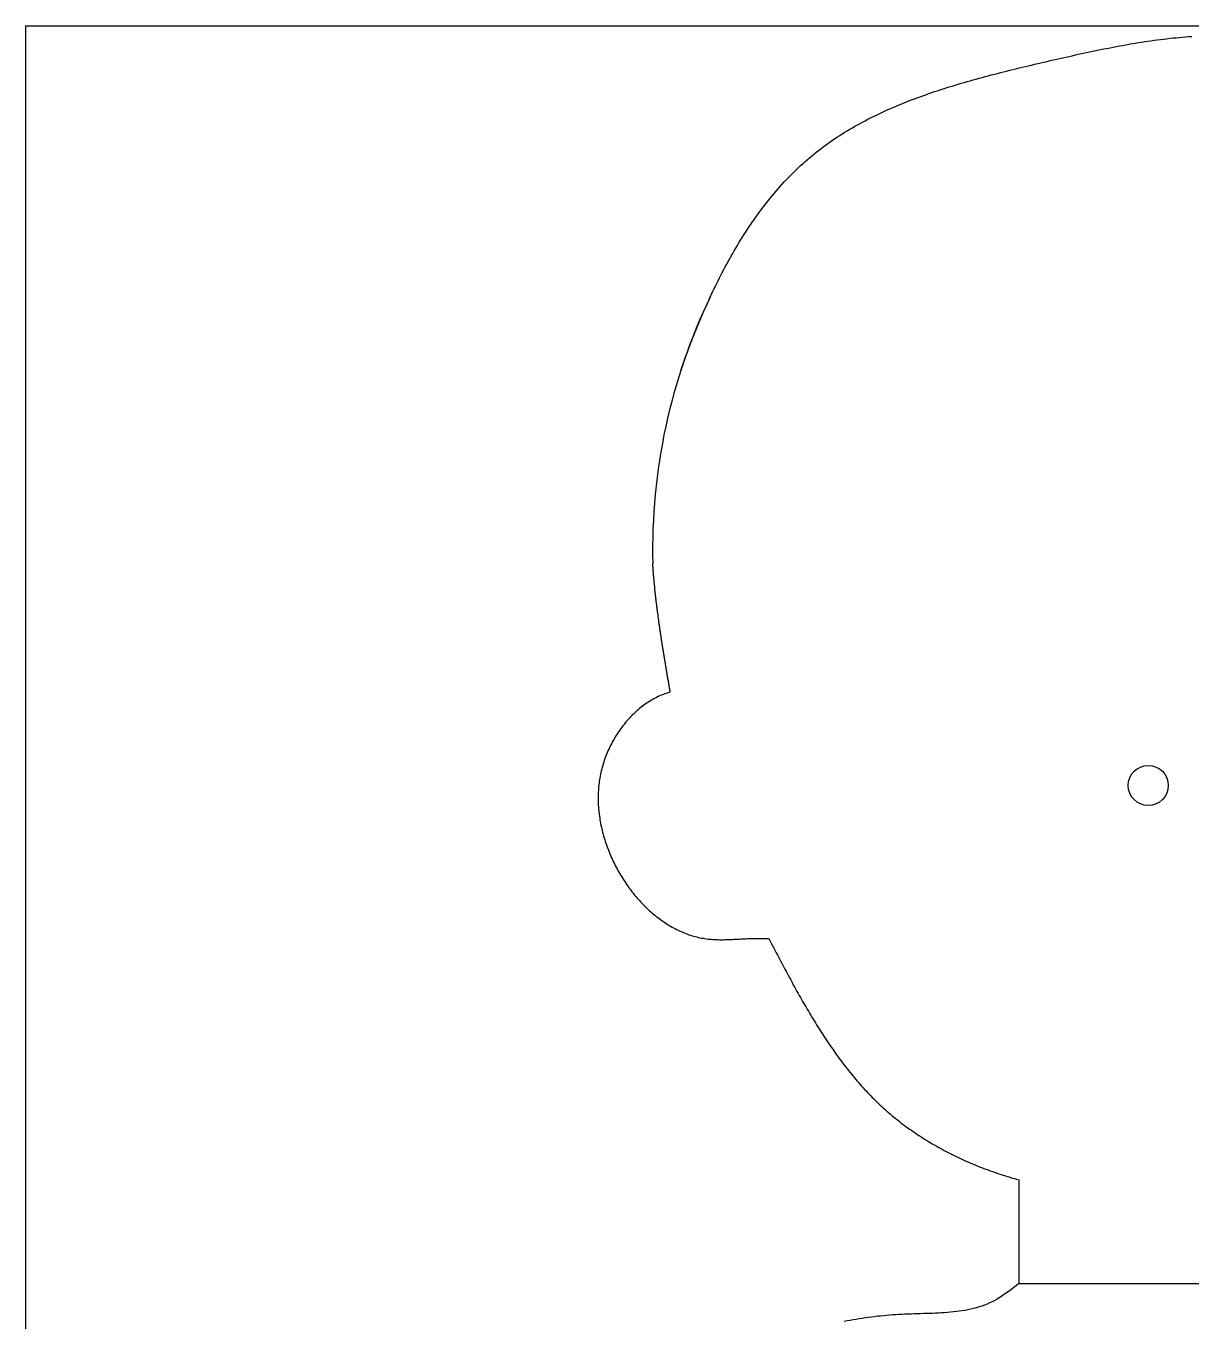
# Model space of a CAD drawing. Header units: millimetres. Extents: x 111 to 2999, y 81 to 1941.
# Drawn here: x 1314.2 to 1605.1, y 658.4 to 981.6 of the extents above; entities that cross this region are included whole.
import ezdxf

# ---------------------------------------------------------------- set-up
doc = ezdxf.new("R2010")
doc.units = ezdxf.units.MM
doc.layers.add('RANGO', color=6, linetype='Continuous')

msp = doc.modelspace()

# ---------------------------------------------------------------- linework, layer by layer
msp.add_line((1562.09, 667.75), (1629.99, 667.75))
msp.add_lwpolyline([(1314.25, 981.61), (1884.25, 981.61), (1884.25, 81.61), (1314.25, 81.61)], close=True)
for points in [[(1477.79, 895.84, 0), (1478.04, 896.57, 0), (1478.29, 897.29, 0), (1478.55, 898.02, 0), (1478.81, 898.74, 0), (1479.08, 899.47, 0), (1479.34, 900.19, 0), (1479.61, 900.92, 0), (1479.89, 901.64, 0), (1480.16, 902.36, 0), (1480.44, 903.09, 0), (1480.72, 903.81, 0), (1481.01, 904.53, 0), (1481.3, 905.25, 0), (1481.59, 905.97, 0), (1481.88, 906.69, 0), (1482.18, 907.41, 0), (1482.48, 908.13, 0), (1482.78, 908.85, 0), (1483.09, 909.56, 0), (1483.4, 910.28, 0), (1483.71, 910.99, 0), (1484.02, 911.7, 0), (1484.34, 912.41, 0), (1484.67, 913.12, 0), (1484.99, 913.83, 0), (1485.32, 914.53, 0), (1485.65, 915.24, 0), (1485.99, 915.94, 0), (1486.33, 916.64, 0), (1486.67, 917.33, 0), (1487.02, 918.03, 0), (1487.37, 918.72, 0), (1487.72, 919.41, 0), (1488.07, 920.1, 0), (1488.43, 920.79, 0), (1488.8, 921.47, 0), (1489.16, 922.15, 0), (1489.54, 922.83, 0), (1489.91, 923.5, 0), (1490.29, 924.18, 0), (1490.67, 924.85, 0), (1491.05, 925.51, 0), (1491.44, 926.18, 0), (1491.84, 926.83, 0), (1492.23, 927.49, 0), (1492.63, 928.14, 0), (1493.04, 928.79, 0), (1493.45, 929.44, 0), (1493.86, 930.08, 0), (1494.27, 930.72, 0), (1494.69, 931.36, 0), (1495.12, 931.99, 0), (1495.55, 932.61, 0), (1495.98, 933.24, 0), (1496.41, 933.85, 0), (1496.85, 934.47, 0), (1497.3, 935.08, 0), (1497.74, 935.68, 0), (1498.2, 936.28, 0), (1498.65, 936.88, 0), (1499.11, 937.47, 0), (1499.58, 938.06, 0), (1500.05, 938.64, 0), (1500.52, 939.22, 0), (1501, 939.79, 0), (1501.48, 940.36, 0), (1501.97, 940.92, 0), (1502.46, 941.48, 0), (1502.95, 942.03, 0), (1503.45, 942.58, 0), (1503.95, 943.12, 0), (1504.46, 943.65, 0), (1504.98, 944.18, 0), (1505.49, 944.7, 0), (1506.01, 945.22, 0), (1506.54, 945.73, 0), (1507.07, 946.24, 0), (1507.61, 946.74, 0), (1508.15, 947.23, 0), (1508.69, 947.72, 0), (1509.24, 948.2, 0), (1509.8, 948.67, 0), (1510.35, 949.14, 0), (1510.92, 949.6, 0), (1511.49, 950.06, 0), (1512.06, 950.51, 0), (1512.64, 950.95, 0), (1513.22, 951.39, 0), (1513.8, 951.82, 0), (1514.39, 952.25, 0), (1514.99, 952.66, 0), (1515.59, 953.08, 0), (1516.19, 953.49, 0), (1516.8, 953.89, 0), (1517.41, 954.28, 0), (1518.02, 954.68, 0), (1518.64, 955.06, 0), (1519.27, 955.44, 0), (1519.89, 955.82, 0), (1520.53, 956.19, 0), (1521.16, 956.55, 0), (1521.8, 956.91, 0), (1522.44, 957.27, 0), (1523.09, 957.61, 0), (1523.74, 957.96, 0), (1524.39, 958.3, 0), (1525.05, 958.63, 0), (1525.71, 958.97, 0), (1526.37, 959.29, 0), (1527.04, 959.61, 0), (1527.71, 959.93, 0), (1528.39, 960.24, 0), (1529.06, 960.55, 0), (1529.74, 960.85, 0), (1530.43, 961.15, 0), (1531.11, 961.45, 0), (1531.8, 961.74, 0), (1532.5, 962.03, 0), (1533.19, 962.31, 0), (1533.89, 962.59, 0), (1534.59, 962.87, 0), (1535.3, 963.14, 0), (1536, 963.41, 0), (1536.71, 963.68, 0), (1537.43, 963.94, 0), (1538.14, 964.2, 0), (1538.86, 964.45, 0), (1539.58, 964.71, 0), (1540.3, 964.95, 0), (1541.03, 965.2, 0), (1541.75, 965.44, 0), (1542.48, 965.68, 0), (1543.22, 965.92, 0), (1543.95, 966.15, 0), (1544.69, 966.39, 0), (1545.43, 966.61, 0), (1546.17, 966.84, 0), (1546.91, 967.06, 0), (1547.66, 967.29, 0), (1548.4, 967.5, 0), (1549.15, 967.72, 0), (1549.9, 967.93, 0), (1550.65, 968.15, 0), (1551.41, 968.36, 0), (1552.16, 968.56, 0), (1552.92, 968.77, 0), (1553.68, 968.97, 0), (1554.44, 969.18, 0), (1555.2, 969.38, 0), (1555.97, 969.57, 0), (1556.73, 969.77, 0), (1557.5, 969.97, 0), (1558.27, 970.16, 0), (1559.04, 970.35, 0), (1559.81, 970.54, 0), (1560.58, 970.73, 0), (1561.35, 970.92, 0), (1562.13, 971.11, 0), (1562.9, 971.3, 0), (1563.68, 971.48, 0), (1564.45, 971.67, 0), (1565.23, 971.85, 0), (1566.01, 972.03, 0), (1566.79, 972.21, 0), (1567.57, 972.4, 0), (1568.35, 972.58, 0), (1569.13, 972.76, 0), (1569.91, 972.94, 0), (1570.7, 973.12, 0), (1571.48, 973.3, 0), (1572.26, 973.48, 0), (1573.05, 973.65, 0), (1573.83, 973.83, 0), (1574.62, 974.01, 0), (1575.4, 974.18, 0), (1576.19, 974.36, 0), (1576.98, 974.53, 0), (1577.76, 974.7, 0), (1578.55, 974.87, 0), (1579.34, 975.04, 0), (1580.12, 975.21, 0), (1580.91, 975.37, 0), (1581.7, 975.54, 0), (1582.48, 975.7, 0), (1583.27, 975.86, 0), (1584.06, 976.01, 0), (1584.85, 976.17, 0), (1585.64, 976.32, 0), (1586.42, 976.47, 0), (1587.21, 976.62, 0), (1588, 976.76, 0), (1588.78, 976.9, 0), (1589.57, 977.04, 0), (1590.36, 977.18, 0), (1591.15, 977.31, 0), (1591.93, 977.44, 0), (1592.72, 977.56, 0), (1593.5, 977.68, 0), (1594.29, 977.8, 0), (1595.07, 977.92, 0), (1595.86, 978.03, 0), (1596.64, 978.13, 0), (1597.43, 978.23, 0), (1598.21, 978.33, 0), (1598.99, 978.42, 0), (1599.78, 978.51, 0), (1600.56, 978.6, 0), (1601.34, 978.67, 0), (1602.12, 978.75, 0), (1602.9, 978.82, 0), (1603.68, 978.88, 0), (1604.46, 978.94, 0), (1605.23, 979, 0)], [(1475.08, 815.36, 0), (1475.03, 815.61, 0), (1474.99, 815.86, 0), (1474.95, 816.12, 0), (1474.9, 816.37, 0), (1474.86, 816.62, 0), (1474.82, 816.88, 0), (1474.77, 817.13, 0), (1474.73, 817.38, 0), (1474.69, 817.64, 0), (1474.64, 817.89, 0), (1474.6, 818.14, 0), (1474.56, 818.4, 0), (1474.51, 818.65, 0), (1474.47, 818.9, 0), (1474.43, 819.16, 0), (1474.38, 819.41, 0), (1474.34, 819.66, 0), (1474.3, 819.92, 0), (1474.25, 820.17, 0), (1474.21, 820.42, 0), (1474.17, 820.68, 0), (1474.13, 820.93, 0), (1474.08, 821.18, 0), (1474.04, 821.44, 0), (1474, 821.69, 0), (1473.95, 821.94, 0), (1473.91, 822.2, 0), (1473.87, 822.45, 0), (1473.83, 822.7, 0), (1473.79, 822.96, 0), (1473.74, 823.21, 0), (1473.7, 823.46, 0), (1473.66, 823.72, 0), (1473.62, 823.97, 0), (1473.58, 824.22, 0), (1473.54, 824.48, 0), (1473.49, 824.73, 0), (1473.45, 824.98, 0), (1473.41, 825.24, 0), (1473.37, 825.49, 0), (1473.33, 825.74, 0), (1473.29, 826, 0), (1473.25, 826.25, 0), (1473.21, 826.5, 0), (1473.17, 826.76, 0), (1473.13, 827.01, 0), (1473.09, 827.26, 0), (1473.05, 827.52, 0), (1473.01, 827.77, 0), (1472.97, 828.02, 0), (1472.93, 828.28, 0), (1472.89, 828.53, 0), (1472.85, 828.78, 0), (1472.81, 829.04, 0), (1472.78, 829.29, 0), (1472.74, 829.54, 0), (1472.7, 829.8, 0), (1472.66, 830.05, 0), (1472.62, 830.3, 0), (1472.59, 830.55, 0), (1472.55, 830.81, 0), (1472.51, 831.06, 0), (1472.47, 831.31, 0), (1472.44, 831.57, 0), (1472.4, 831.82, 0), (1472.36, 832.07, 0), (1472.33, 832.33, 0), (1472.29, 832.58, 0), (1472.26, 832.83, 0), (1472.22, 833.08, 0), (1472.19, 833.34, 0), (1472.15, 833.59, 0), (1472.12, 833.84, 0), (1472.08, 834.1, 0), (1472.05, 834.35, 0), (1472.02, 834.6, 0), (1471.98, 834.85, 0), (1471.95, 835.11, 0), (1471.92, 835.36, 0), (1471.88, 835.61, 0), (1471.85, 835.87, 0), (1471.82, 836.12, 0), (1471.79, 836.37, 0), (1471.75, 836.62, 0), (1471.72, 836.88, 0), (1471.69, 837.13, 0), (1471.66, 837.38, 0), (1471.63, 837.63, 0), (1471.6, 837.89, 0), (1471.57, 838.14, 0), (1471.54, 838.39, 0), (1471.51, 838.64, 0), (1471.48, 838.9, 0), (1471.45, 839.15, 0), (1471.43, 839.4, 0), (1471.4, 839.66, 0), (1471.37, 839.91, 0), (1471.34, 840.16, 0), (1471.32, 840.41, 0), (1471.29, 840.66, 0), (1471.26, 840.92, 0), (1471.24, 841.17, 0), (1471.21, 841.42, 0), (1471.19, 841.67, 0), (1471.16, 841.93, 0), (1471.14, 842.18, 0), (1471.11, 842.43, 0), (1471.09, 842.68, 0), (1471.07, 842.94, 0), (1471.04, 843.19, 0), (1471.02, 843.44, 0), (1471, 843.69, 0), (1470.98, 843.94, 0), (1470.95, 844.2, 0), (1470.93, 844.45, 0), (1470.91, 844.7, 0), (1470.89, 844.95, 0), (1470.87, 845.2, 0), (1470.85, 845.46, 0), (1470.83, 845.71, 0), (1470.82, 845.96, 0), (1470.8, 846.21, 0), (1470.78, 846.46, 0), (1470.76, 846.72, 0), (1470.74, 846.97, 0), (1470.73, 847.22, 0), (1470.71, 847.47, 0)], [(1475.08, 815.36, 0), (1474.69, 815.24, 0), (1474.31, 815.12, 0), (1473.92, 814.99, 0), (1473.54, 814.85, 0), (1473.16, 814.7, 0), (1472.79, 814.55, 0), (1472.41, 814.38, 0), (1472.04, 814.21, 0), (1471.67, 814.03, 0), (1471.31, 813.84, 0), (1470.94, 813.65, 0), (1470.58, 813.44, 0), (1470.23, 813.23, 0), (1469.87, 813.02, 0), (1469.52, 812.79, 0), (1469.17, 812.56, 0), (1468.83, 812.32, 0), (1468.49, 812.08, 0), (1468.15, 811.82, 0), (1467.81, 811.56, 0), (1467.48, 811.3, 0), (1467.15, 811.03, 0), (1466.83, 810.75, 0), (1466.51, 810.46, 0), (1466.2, 810.17, 0), (1465.88, 809.88, 0), (1465.58, 809.57, 0), (1465.27, 809.26, 0), (1464.97, 808.95, 0), (1464.68, 808.63, 0), (1464.39, 808.31, 0), (1464.1, 807.98, 0), (1463.82, 807.64, 0), (1463.54, 807.3, 0), (1463.27, 806.95, 0), (1463, 806.6, 0), (1462.74, 806.25, 0), (1462.48, 805.89, 0), (1462.23, 805.52, 0), (1461.98, 805.16, 0), (1461.73, 804.78, 0), (1461.5, 804.41, 0), (1461.26, 804.02, 0), (1461.04, 803.64, 0), (1460.82, 803.25, 0), (1460.6, 802.86, 0), (1460.39, 802.46, 0), (1460.19, 802.06, 0), (1459.99, 801.66, 0), (1459.79, 801.25, 0), (1459.61, 800.84, 0), (1459.43, 800.43, 0), (1459.25, 800.01, 0), (1459.08, 799.59, 0), (1458.92, 799.17, 0), (1458.77, 798.75, 0), (1458.62, 798.32, 0), (1458.47, 797.89, 0), (1458.34, 797.46, 0), (1458.21, 797.03, 0), (1458.09, 796.59, 0), (1457.97, 796.15, 0), (1457.86, 795.72, 0), (1457.76, 795.27, 0), (1457.66, 794.83, 0), (1457.57, 794.39, 0), (1457.49, 793.94, 0), (1457.42, 793.49, 0), (1457.35, 793.05, 0), (1457.3, 792.6, 0), (1457.24, 792.15, 0), (1457.2, 791.7, 0), (1457.16, 791.24, 0), (1457.13, 790.79, 0), (1457.11, 790.34, 0), (1457.09, 789.88, 0), (1457.08, 789.43, 0), (1457.07, 788.97, 0), (1457.08, 788.52, 0), (1457.09, 788.06, 0), (1457.1, 787.6, 0), (1457.12, 787.15, 0), (1457.15, 786.69, 0), (1457.19, 786.23, 0), (1457.23, 785.77, 0), (1457.28, 785.32, 0), (1457.33, 784.86, 0), (1457.39, 784.4, 0), (1457.46, 783.95, 0), (1457.53, 783.49, 0), (1457.61, 783.04, 0), (1457.69, 782.58, 0), (1457.78, 782.13, 0), (1457.88, 781.68, 0), (1457.98, 781.22, 0), (1458.09, 780.77, 0), (1458.2, 780.32, 0), (1458.32, 779.87, 0), (1458.44, 779.43, 0), (1458.57, 778.98, 0), (1458.71, 778.53, 0), (1458.85, 778.09, 0), (1459, 777.65, 0), (1459.15, 777.2, 0), (1459.3, 776.76, 0), (1459.47, 776.33, 0), (1459.63, 775.89, 0), (1459.81, 775.46, 0), (1459.98, 775.02, 0), (1460.16, 774.59, 0), (1460.35, 774.16, 0), (1460.54, 773.74, 0), (1460.74, 773.31, 0), (1460.94, 772.89, 0), (1461.15, 772.47, 0), (1461.36, 772.06, 0), (1461.58, 771.64, 0), (1461.8, 771.23, 0), (1462.02, 770.82, 0), (1462.25, 770.42, 0), (1462.48, 770.01, 0), (1462.72, 769.61, 0), (1462.96, 769.22, 0), (1463.21, 768.82, 0), (1463.46, 768.43, 0), (1463.71, 768.04, 0), (1463.97, 767.66, 0), (1464.24, 767.28, 0), (1464.5, 766.9, 0), (1464.77, 766.53, 0), (1465.05, 766.16, 0), (1465.33, 765.79, 0), (1465.61, 765.43, 0), (1465.89, 765.07, 0), (1466.18, 764.71, 0), (1466.47, 764.36, 0), (1466.77, 764.02, 0), (1467.07, 763.67, 0), (1467.37, 763.34, 0), (1467.68, 763, 0), (1467.99, 762.67, 0), (1468.3, 762.35, 0), (1468.62, 762.03, 0), (1468.94, 761.71, 0), (1469.26, 761.4, 0), (1469.59, 761.1, 0), (1469.92, 760.79, 0), (1470.25, 760.5, 0), (1470.58, 760.21, 0), (1470.92, 759.92, 0), (1471.26, 759.64, 0), (1471.6, 759.37, 0), (1471.95, 759.1, 0), (1472.3, 758.83, 0), (1472.65, 758.57, 0), (1473, 758.32, 0), (1473.36, 758.07, 0), (1473.72, 757.83, 0), (1474.08, 757.6, 0), (1474.44, 757.37, 0), (1474.81, 757.14, 0), (1475.17, 756.92, 0), (1475.54, 756.71, 0), (1475.91, 756.51, 0), (1476.29, 756.31, 0), (1476.66, 756.11, 0), (1477.04, 755.93, 0), (1477.42, 755.75, 0), (1477.8, 755.58, 0), (1478.18, 755.41, 0), (1478.57, 755.25, 0), (1478.95, 755.1, 0), (1479.34, 754.95, 0), (1479.73, 754.81, 0), (1480.12, 754.68, 0), (1480.51, 754.56, 0), (1480.91, 754.44, 0), (1481.3, 754.33, 0), (1481.7, 754.23, 0), (1482.1, 754.14, 0), (1482.49, 754.05, 0), (1482.89, 753.97, 0), (1483.29, 753.9, 0), (1483.7, 753.83, 0), (1484.1, 753.78, 0), (1484.5, 753.73, 0), (1484.91, 753.69, 0), (1485.31, 753.65, 0), (1485.72, 753.62, 0), (1486.12, 753.6, 0), (1486.53, 753.58, 0), (1486.94, 753.57, 0), (1487.35, 753.56, 0), (1487.76, 753.56, 0), (1488.17, 753.56, 0), (1488.58, 753.57, 0), (1488.99, 753.57, 0), (1489.4, 753.59, 0), (1489.81, 753.6, 0), (1490.22, 753.61, 0), (1490.63, 753.63, 0), (1491.05, 753.65, 0), (1491.46, 753.67, 0), (1491.87, 753.69, 0), (1492.28, 753.71, 0), (1492.7, 753.74, 0), (1493.11, 753.76, 0), (1493.52, 753.78, 0), (1493.93, 753.8, 0), (1494.34, 753.82, 0), (1494.75, 753.83, 0), (1495.17, 753.85, 0), (1495.58, 753.86, 0), (1495.99, 753.87, 0), (1496.4, 753.87, 0), (1496.81, 753.88, 0), (1497.22, 753.88, 0), (1497.63, 753.88, 0), (1498.04, 753.87, 0), (1498.45, 753.87, 0), (1498.86, 753.87, 0), (1499.26, 753.86, 0), (1499.67, 753.86, 0)], [(1499.67, 753.86, 0), (1499.94, 753.35, 0), (1500.21, 752.84, 0), (1500.47, 752.32, 0), (1500.74, 751.81, 0), (1501.01, 751.3, 0), (1501.28, 750.79, 0), (1501.54, 750.28, 0), (1501.81, 749.77, 0), (1502.08, 749.26, 0), (1502.35, 748.75, 0), (1502.62, 748.24, 0), (1502.89, 747.73, 0), (1503.16, 747.22, 0), (1503.43, 746.71, 0), (1503.7, 746.21, 0), (1503.97, 745.7, 0), (1504.24, 745.19, 0), (1504.51, 744.68, 0), (1504.78, 744.18, 0), (1505.06, 743.67, 0), (1505.33, 743.17, 0), (1505.61, 742.67, 0), (1505.88, 742.16, 0), (1506.16, 741.66, 0), (1506.43, 741.16, 0), (1506.71, 740.66, 0), (1506.99, 740.16, 0), (1507.27, 739.66, 0), (1507.55, 739.16, 0), (1507.83, 738.66, 0), (1508.12, 738.17, 0), (1508.4, 737.67, 0), (1508.69, 737.18, 0), (1508.97, 736.69, 0), (1509.26, 736.2, 0), (1509.55, 735.71, 0), (1509.84, 735.22, 0), (1510.13, 734.73, 0), (1510.42, 734.24, 0), (1510.72, 733.76, 0), (1511.01, 733.27, 0), (1511.31, 732.79, 0), (1511.61, 732.31, 0), (1511.91, 731.83, 0), (1512.21, 731.35, 0), (1512.51, 730.88, 0), (1512.81, 730.4, 0), (1513.12, 729.93, 0), (1513.43, 729.45, 0), (1513.74, 728.98, 0), (1514.05, 728.52, 0), (1514.36, 728.05, 0), (1514.67, 727.58, 0), (1514.99, 727.12, 0), (1515.31, 726.66, 0), (1515.63, 726.2, 0), (1515.95, 725.74, 0), (1516.27, 725.28, 0), (1516.6, 724.83, 0), (1516.93, 724.38, 0), (1517.26, 723.93, 0), (1517.59, 723.48, 0), (1517.93, 723.04, 0), (1518.26, 722.59, 0), (1518.6, 722.15, 0), (1518.94, 721.71, 0), (1519.28, 721.27, 0), (1519.63, 720.84, 0), (1519.98, 720.41, 0), (1520.33, 719.98, 0), (1520.68, 719.55, 0), (1521.04, 719.12, 0), (1521.39, 718.7, 0), (1521.75, 718.28, 0), (1522.12, 717.86, 0), (1522.48, 717.44, 0), (1522.85, 717.03, 0), (1523.22, 716.62, 0), (1523.59, 716.21, 0), (1523.97, 715.81, 0), (1524.35, 715.4, 0), (1524.73, 715, 0), (1525.11, 714.61, 0), (1525.5, 714.21, 0), (1525.89, 713.82, 0), (1526.29, 713.43, 0), (1526.68, 713.05, 0), (1527.08, 712.66, 0), (1527.48, 712.28, 0), (1527.89, 711.91, 0), (1528.3, 711.53, 0), (1528.71, 711.16, 0), (1529.12, 710.8, 0), (1529.54, 710.43, 0), (1529.96, 710.07, 0), (1530.39, 709.71, 0), (1530.81, 709.36, 0), (1531.24, 709, 0), (1531.68, 708.66, 0), (1532.11, 708.31, 0), (1532.55, 707.97, 0), (1533, 707.63, 0), (1533.44, 707.29, 0), (1533.89, 706.96, 0), (1534.34, 706.63, 0), (1534.8, 706.3, 0), (1535.26, 705.98, 0), (1535.72, 705.66, 0), (1536.18, 705.34, 0), (1536.65, 705.03, 0), (1537.11, 704.72, 0), (1537.59, 704.41, 0), (1538.06, 704.11, 0), (1538.54, 703.81, 0), (1539.02, 703.51, 0), (1539.5, 703.22, 0), (1539.98, 702.92, 0), (1540.47, 702.64, 0), (1540.96, 702.35, 0), (1541.45, 702.07, 0), (1541.94, 701.79, 0), (1542.44, 701.52, 0), (1542.94, 701.24, 0), (1543.44, 700.98, 0), (1543.94, 700.71, 0), (1544.44, 700.45, 0), (1544.95, 700.19, 0), (1545.46, 699.93, 0), (1545.97, 699.68, 0), (1546.48, 699.43, 0), (1547, 699.19, 0), (1547.52, 698.94, 0), (1548.04, 698.7, 0), (1548.56, 698.47, 0), (1549.08, 698.23, 0), (1549.6, 698, 0), (1550.13, 697.78, 0), (1550.66, 697.55, 0), (1551.19, 697.33, 0), (1551.72, 697.12, 0), (1552.25, 696.9, 0), (1552.79, 696.69, 0), (1553.32, 696.48, 0), (1553.86, 696.28, 0), (1554.4, 696.08, 0), (1554.94, 695.88, 0), (1555.48, 695.69, 0), (1556.03, 695.5, 0), (1556.57, 695.31, 0), (1557.12, 695.12, 0), (1557.66, 694.94, 0), (1558.21, 694.76, 0), (1558.76, 694.59, 0), (1559.31, 694.42, 0), (1559.87, 694.25, 0), (1560.42, 694.08, 0), (1560.97, 693.92, 0), (1561.53, 693.76, 0), (1562.09, 693.61, 0)], [(1562.09, 693.61, 0), (1562.09, 693.41, 0), (1562.09, 693.2, 0), (1562.09, 693, 0), (1562.09, 692.79, 0), (1562.09, 692.59, 0), (1562.09, 692.39, 0), (1562.09, 692.18, 0), (1562.09, 691.98, 0), (1562.09, 691.78, 0), (1562.09, 691.57, 0), (1562.09, 691.37, 0), (1562.09, 691.17, 0), (1562.09, 690.96, 0), (1562.09, 690.76, 0), (1562.09, 690.55, 0), (1562.09, 690.35, 0), (1562.09, 690.15, 0), (1562.09, 689.94, 0), (1562.09, 689.74, 0), (1562.09, 689.54, 0), (1562.09, 689.33, 0), (1562.09, 689.13, 0), (1562.09, 688.92, 0), (1562.09, 688.72, 0), (1562.09, 688.52, 0), (1562.09, 688.31, 0), (1562.09, 688.11, 0), (1562.09, 687.91, 0), (1562.09, 687.7, 0), (1562.09, 687.5, 0), (1562.09, 687.3, 0), (1562.09, 687.09, 0), (1562.09, 686.89, 0), (1562.09, 686.68, 0), (1562.09, 686.48, 0), (1562.09, 686.28, 0), (1562.09, 686.07, 0), (1562.09, 685.87, 0), (1562.09, 685.67, 0), (1562.09, 685.46, 0), (1562.09, 685.26, 0), (1562.09, 685.06, 0), (1562.09, 684.85, 0), (1562.09, 684.65, 0), (1562.09, 684.44, 0), (1562.09, 684.24, 0), (1562.09, 684.04, 0), (1562.09, 683.83, 0), (1562.09, 683.63, 0), (1562.09, 683.43, 0), (1562.09, 683.22, 0), (1562.09, 683.02, 0), (1562.09, 682.82, 0), (1562.09, 682.61, 0), (1562.09, 682.41, 0), (1562.09, 682.2, 0), (1562.09, 682, 0), (1562.09, 681.8, 0), (1562.09, 681.59, 0), (1562.09, 681.39, 0), (1562.09, 681.19, 0), (1562.09, 680.98, 0), (1562.09, 680.78, 0), (1562.09, 680.58, 0), (1562.09, 680.37, 0), (1562.09, 680.17, 0), (1562.09, 679.96, 0), (1562.09, 679.76, 0), (1562.09, 679.56, 0), (1562.09, 679.35, 0), (1562.09, 679.15, 0), (1562.09, 678.95, 0), (1562.09, 678.74, 0), (1562.09, 678.54, 0), (1562.09, 678.34, 0), (1562.09, 678.13, 0), (1562.09, 677.93, 0), (1562.09, 677.72, 0), (1562.09, 677.52, 0), (1562.09, 677.32, 0), (1562.09, 677.11, 0), (1562.09, 676.91, 0), (1562.09, 676.71, 0), (1562.09, 676.5, 0), (1562.09, 676.3, 0), (1562.09, 676.1, 0), (1562.09, 675.89, 0), (1562.09, 675.69, 0), (1562.09, 675.48, 0), (1562.09, 675.28, 0), (1562.09, 675.08, 0), (1562.09, 674.87, 0), (1562.09, 674.67, 0), (1562.09, 674.47, 0), (1562.09, 674.26, 0), (1562.09, 674.06, 0), (1562.09, 673.85, 0), (1562.09, 673.65, 0), (1562.09, 673.45, 0), (1562.09, 673.24, 0), (1562.09, 673.04, 0), (1562.09, 672.84, 0), (1562.09, 672.63, 0), (1562.09, 672.43, 0), (1562.09, 672.23, 0), (1562.09, 672.02, 0), (1562.09, 671.82, 0), (1562.09, 671.61, 0), (1562.09, 671.41, 0), (1562.09, 671.21, 0), (1562.09, 671, 0), (1562.09, 670.8, 0), (1562.09, 670.6, 0), (1562.09, 670.39, 0), (1562.09, 670.19, 0), (1562.09, 669.99, 0), (1562.09, 669.78, 0), (1562.09, 669.58, 0), (1562.09, 669.37, 0), (1562.09, 669.17, 0), (1562.09, 668.97, 0), (1562.09, 668.76, 0), (1562.09, 668.56, 0), (1562.09, 668.36, 0), (1562.09, 668.15, 0), (1562.09, 667.95, 0), (1562.09, 667.75, 0)], [(1562.09, 667.75, 0), (1561.5, 667.28, 0), (1560.91, 666.83, 0), (1560.32, 666.37, 0), (1559.73, 665.93, 0), (1559.14, 665.49, 0), (1558.54, 665.06, 0), (1557.93, 664.65, 0), (1557.32, 664.26, 0), (1556.7, 663.88, 0), (1556.08, 663.53, 0), (1555.44, 663.2, 0), (1554.8, 662.89, 0), (1554.15, 662.61, 0), (1553.49, 662.35, 0), (1552.82, 662.11, 0), (1552.14, 661.89, 0), (1551.46, 661.69, 0), (1550.77, 661.5, 0), (1550.07, 661.34, 0), (1549.37, 661.19, 0), (1548.66, 661.05, 0), (1547.94, 660.93, 0), (1547.22, 660.82, 0), (1546.5, 660.73, 0), (1545.77, 660.65, 0), (1545.03, 660.57, 0), (1544.29, 660.51, 0), (1543.55, 660.45, 0), (1542.8, 660.41, 0), (1542.05, 660.37, 0), (1541.3, 660.33, 0), (1540.54, 660.3, 0), (1539.78, 660.28, 0), (1539.02, 660.25, 0), (1538.26, 660.23, 0), (1537.49, 660.21, 0), (1536.73, 660.19, 0), (1535.96, 660.17, 0), (1535.2, 660.14, 0), (1534.43, 660.12, 0), (1533.66, 660.09, 0), (1532.89, 660.05, 0), (1532.13, 660.01, 0), (1531.36, 659.96, 0), (1530.6, 659.91, 0), (1529.83, 659.85, 0), (1529.07, 659.79, 0), (1528.3, 659.72, 0), (1527.54, 659.64, 0), (1526.78, 659.56, 0), (1526.02, 659.47, 0), (1525.26, 659.37, 0), (1524.51, 659.27, 0), (1523.75, 659.17, 0), (1522.99, 659.05, 0), (1522.24, 658.93, 0), (1521.49, 658.81, 0), (1520.73, 658.68, 0), (1519.98, 658.55, 0), (1519.23, 658.4, 0), (1518.49, 658.26, 0)]]:
    msp.add_polyline3d(points)
msp.add_arc((1616.11, 850.91), 145.44, 154.2715, 181.3519)
at = {"layer": 'RANGO', "color": 0}
msp.add_circle((1594.38, 792.04), 5, dxfattribs=at)

doc.saveas('drawing.dxf')
